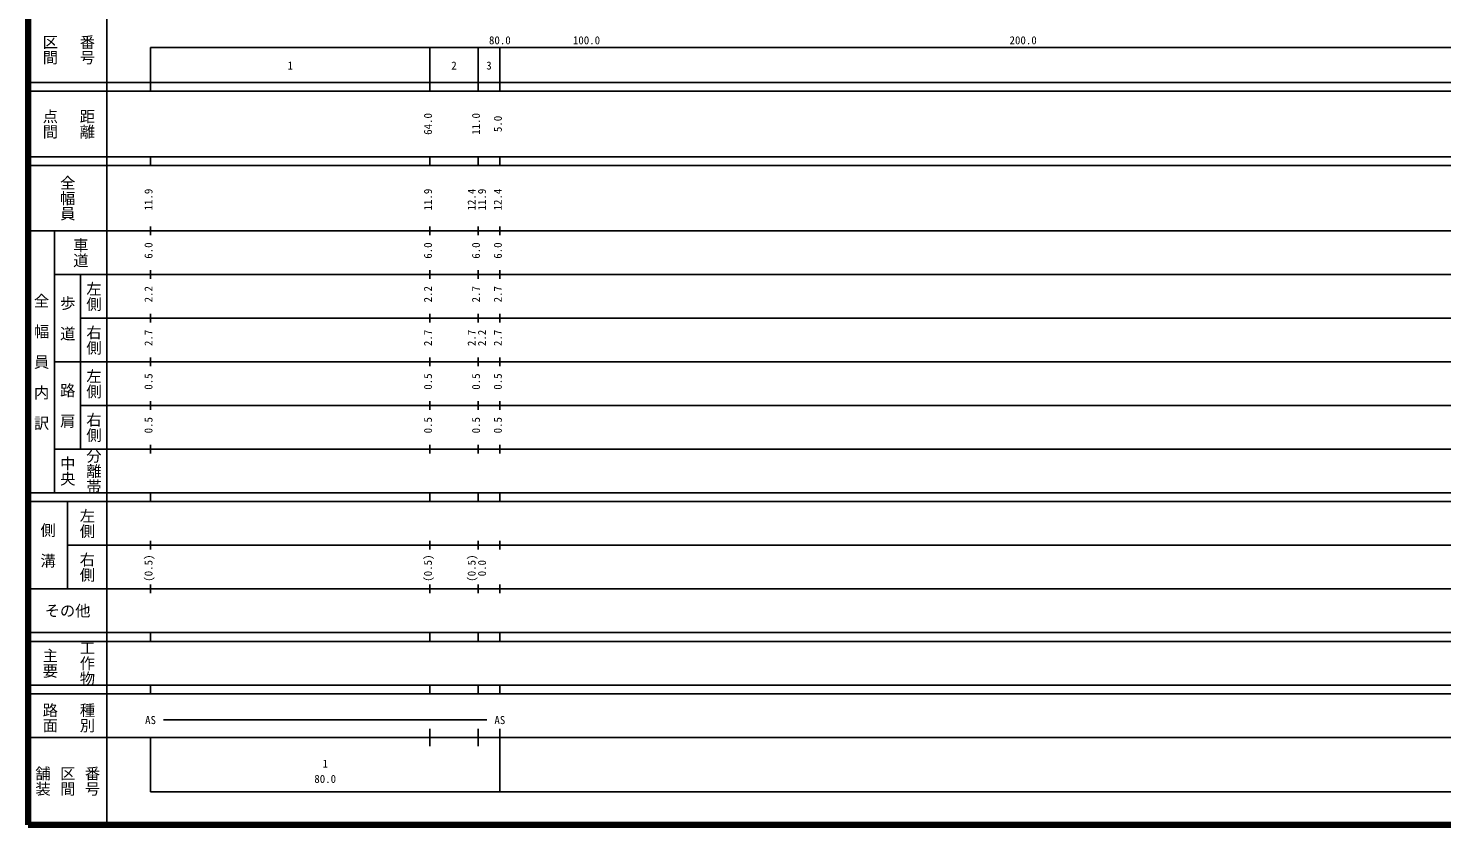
# Model space of a CAD drawing. Units: millimetres on the paper, enlarged 1000 times. Extents: x 40000 to 680000, y 20000 to 380000.
# Drawn here: x 40000 to 363711, y 20000 to 202409 of the extents above; entities that cross this region are included whole.
import ezdxf
from ezdxf.enums import TextEntityAlignment as Align

# ---------------------------------------------------------------- set-up
doc = ezdxf.new("R2010")
doc.units = ezdxf.units.MM
doc.header["$LTSCALE"] = 1000
doc.layers.add('M-TTL', color=2, linetype='Continuous', lineweight=140)
doc.layers.add('M-TTL-BAND', color=7, linetype='Continuous', lineweight=25)
doc.styles.add('@ＭＳ ゴシック', font='')
doc.styles.add('ＭＳ ゴシック', font='')
doc.styles.get('@ＭＳ ゴシック').set_extended_font_data('@MS Gothic')
doc.styles.get('ＭＳ ゴシック').set_extended_font_data('MS Gothic')

msp = doc.modelspace()

# ---------------------------------------------------------------- linework, layer by layer
at = {"layer": 'M-TTL'}
for p, q in [((40000, 380000), (40000, 20000)), ((40000, 20000), (680000, 20000))]:
    msp.add_line(p, q, dxfattribs=at)
at = {"layer": 'M-TTL-BAND'}
for p, q in [((58000, 370000), (58000, 20000)), ((68000, 198000), (579000, 198000)), ((68000, 198000), (68000, 188000)), ((132000, 188000), (132000, 198000)), ((143000, 188000), (143000, 198000)), ((148000, 188000), (148000, 198000)), ((40000, 190000), (579000, 190000)), ((40000, 188000), (579000, 188000)), ((40000, 173000), (579000, 173000)), ((68000, 171000), (68000, 173000)), ((132000, 171000), (132000, 173000)), ((143000, 171000), (143000, 173000)), ((148000, 171000), (148000, 173000)), ((40000, 171000), (579000, 171000)), ((40000, 156000), (579000, 156000)), ((46000, 96000), (46000, 156000)), ((68000, 155000), (68000, 157000)), ((132000, 155000), (132000, 157000)), ((143000, 155000), (143000, 157000)), ((148000, 155000), (148000, 157000)), ((46000, 146000), (579000, 146000)), ((52000, 146000), (52000, 106000)), ((68000, 145000), (68000, 147000)), ((132000, 145000), (132000, 147000)), ((143000, 145000), (143000, 147000)), ((148000, 145000), (148000, 147000)), ((52000, 136000), (579000, 136000)), ((68000, 135000), (68000, 137000)), ((132000, 135000), (132000, 137000)), ((143000, 135000), (143000, 137000)), ((148000, 135000), (148000, 137000)), ((68000, 125000), (68000, 127000)), ((132000, 125000), (132000, 127000)), ((143000, 125000), (143000, 127000)), ((148000, 125000), (148000, 127000)), ((46000, 126000), (579000, 126000)), ((68000, 115000), (68000, 117000)), ((132000, 115000), (132000, 117000)), ((143000, 115000), (143000, 117000)), ((148000, 115000), (148000, 117000)), ((52000, 116000), (579000, 116000)), ((68000, 105000), (68000, 107000)), ((132000, 105000), (132000, 107000)), ((143000, 105000), (143000, 107000)), ((148000, 105000), (148000, 107000)), ((46000, 106000), (579000, 106000)), ((40000, 96000), (579000, 96000)), ((40000, 94000), (579000, 94000)), ((49000, 94000), (49000, 74000)), ((68000, 94000), (68000, 96000)), ((132000, 94000), (132000, 96000)), ((143000, 94000), (143000, 96000)), ((148000, 94000), (148000, 96000)), ((68000, 83000), (68000, 85000)), ((132000, 83000), (132000, 85000)), ((143000, 83000), (143000, 85000)), ((148000, 83000), (148000, 85000)), ((49000, 84000), (579000, 84000)), ((68000, 73000), (68000, 75000)), ((132000, 73000), (132000, 75000)), ((143000, 73000), (143000, 75000)), ((148000, 73000), (148000, 75000)), ((40000, 74000), (579000, 74000)), ((40000, 64000), (579000, 64000)), ((40000, 62000), (579000, 62000)), ((68000, 62000), (68000, 64000)), ((132000, 62000), (132000, 64000)), ((143000, 62000), (143000, 64000)), ((148000, 62000), (148000, 64000)), ((40000, 52000), (579000, 52000)), ((68000, 50000), (68000, 52000)), ((132000, 50000), (132000, 52000)), ((143000, 50000), (143000, 52000)), ((148000, 50000), (148000, 52000)), ((40000, 50000), (579000, 50000)), ((71000, 44000), (145000, 44000)), ((40000, 40000), (579000, 40000)), ((68000, 40000), (68000, 27500)), ((132000, 38000), (132000, 42000)), ((143000, 38000), (143000, 42000)), ((148000, 27500), (148000, 42000)), ((68000, 27500), (579000, 27500))]:
    msp.add_line(p, q, dxfattribs=at)

# ---------------------------------------------------------------- texts
at = {"layer": 'M-TTL-BAND', "style": '@ＭＳ ゴシック'}
for s, p in [('番号', (53500, 197500)), ('区間', (45000, 197500)), ('点間', (45000, 180500)), ('距離', (53500, 180500)), ('全幅員', (49000, 163500)), ('車道', (52000, 151000)), ('左側', (55000, 141000)), ('全\u3000幅\u3000員\u3000内\u3000訳', (43000, 126000)), ('歩\u3000道', (49000, 136000)), ('右側', (55000, 131000)), ('左側', (55000, 121000)), ('路\u3000肩', (49000, 116000)), ('右側', (55000, 111000)), ('中央', (49000, 101000)), ('分離帯', (55000, 101000)), ('左側', (53500, 89000)), ('側\u3000溝', (44500, 84000)), ('右側', (53500, 79000)), ('工作物', (53500, 57000)), ('主要', (45000, 57000)), ('路面', (45000, 44500)), ('種別', (53500, 44500)), ('舗装', (43333, 30000)), ('区間', (49000, 30000)), ('番号', (54667, 30000))]:
    msp.add_text(s, height=2566, rotation=270, dxfattribs=at).set_placement(p, align=Align.MIDDLE_CENTER)
at = {"layer": 'M-TTL-BAND', "style": 'ＭＳ ゴシック'}
for s, p in [('80.0', (148000, 198195)), ('100.0', (167844, 198195)), ('200.0', (267844, 198195)), ('1', (100000, 192405)), ('2', (137500, 192405)), ('3', (145500, 192405)), ('AS', (68000, 42500)), ('AS', (148000, 42500)), ('1', (108000, 32523)), ('80.0', (108000, 29033))]:
    msp.add_text(s, height=1833, dxfattribs=at).set_placement(p, align=Align.BOTTOM_CENTER)
for s, p in [('64.0', (133000, 180500)), ('11.0', (144000, 180500)), ('5.0', (149000, 180500)), ('11.9', (69000, 163174)), ('11.9', (133000, 163174)), ('12.4', (143000, 163174)), ('11.9', (145370, 163174)), ('12.4', (149000, 163174)), ('6.0', (69000, 151500)), ('6.0', (133000, 151500)), ('6.0', (144000, 151500)), ('6.0', (149000, 151500)), ('2.2', (69000, 141500)), ('2.2', (133000, 141500)), ('2.7', (144000, 141500)), ('2.7', (149000, 141500)), ('2.7', (69000, 131500)), ('2.7', (133000, 131500)), ('2.7', (143000, 131500)), ('2.2', (145370, 131500)), ('2.7', (149000, 131500)), ('0.5', (69000, 121500)), ('0.5', (133000, 121500)), ('0.5', (144000, 121500)), ('0.5', (149000, 121500)), ('0.5', (69000, 111500)), ('0.5', (133000, 111500)), ('0.5', (144000, 111500)), ('0.5', (149000, 111500)), ('(0.5)', (69000, 78764)), ('(0.5)', (133000, 78764)), ('(0.5)', (143000, 78764)), ('0.0', (145370, 78764))]:
    msp.add_text(s, height=1833, rotation=90, dxfattribs=at).set_placement(p, align=Align.BOTTOM_CENTER)
msp.add_text('その他', height=2566, dxfattribs=at).set_placement((49000, 69000), align=Align.MIDDLE_CENTER)

doc.saveas('drawing.dxf')
